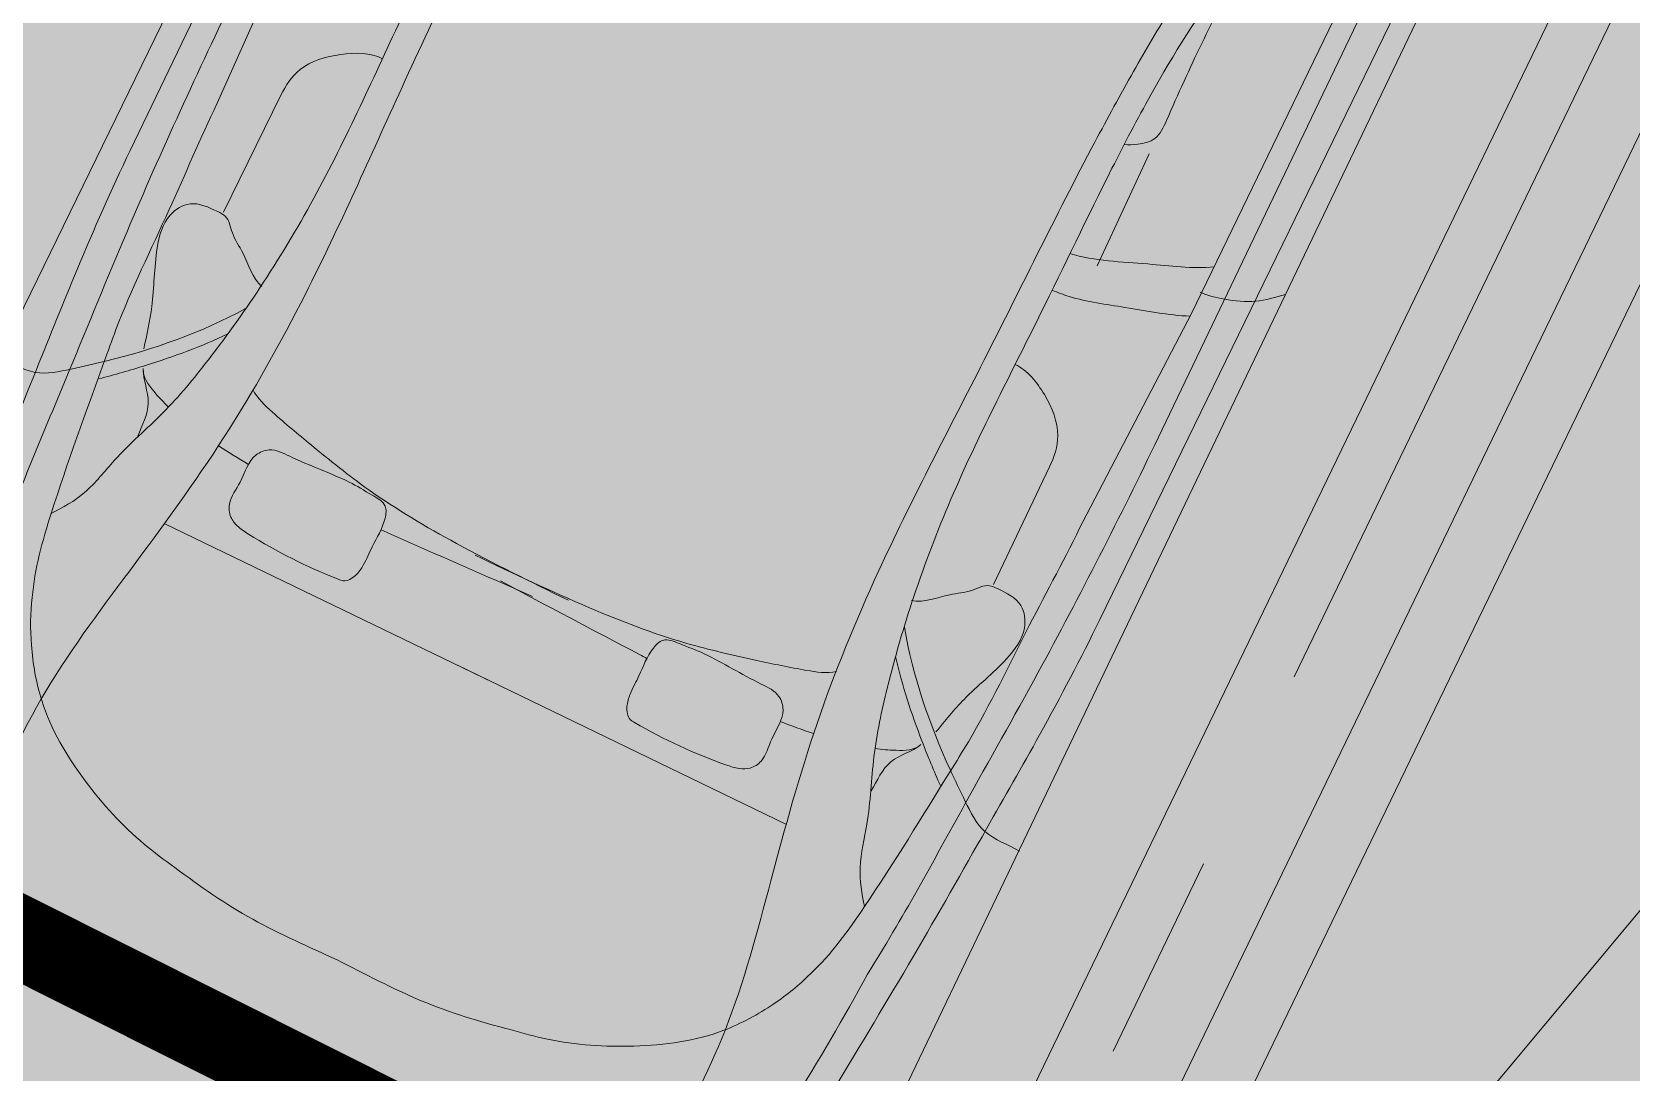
# Model space of a CAD drawing. Header units: metres. Extents: x -466 to 1322, y -1072 to 50.
# Drawn here: x 25.925 to 28.367, y -205.928 to -204.34 of the extents above; entities that cross this region are included whole.
import ezdxf

# ---------------------------------------------------------------- set-up
doc = ezdxf.new("R2010")
doc.units = ezdxf.units.M
doc.linetypes.add('CENTER2', pattern=[28.575000000000003, 19.05, -3.175, 3.175, -3.175])
doc.linetypes.add('OCULTA2', pattern=[0.30000000000000004, 0.2, -0.1])
for name, color, linetype, lineweight in [('A - PISO', 1, 'Continuous', 0), ('A-EJES', 61, 'CENTER2', 0), ('A-MUEBLES', 5, 'Continuous', 0), ('A-MURO INT', 4, 'Continuous', 0)]:
    doc.layers.add(name, color=color, linetype=linetype, lineweight=lineweight)
doc.layers.add('Hatch Exterior', color=7, linetype='Continuous', lineweight=0, true_color=0xa99b89)
doc.layers.add('Hatch Interior', color=7, linetype='Continuous', lineweight=0, true_color=0xaf6350)
doc.layers.add('Poligono Fisico', color=3, linetype='Continuous')

msp = doc.modelspace()

# ---------------------------------------------------------------- hatches: boundary and pattern name
at = {"layer": 'A-MURO INT', "transparency": 33554687}
h = msp.add_hatch(color=256, dxfattribs=at)
h.dxf.hatch_style = 1
h.paths.add_polyline_path([(46.5637377919295, -210.7665096859043), (46.50933065474658, -210.879047953752), (46.64437658465505, -210.9443365228437), (46.67770096200047, -210.8754068221342), (46.67755973931577, -210.8753385473854), (46.69864249944629, -210.8317299800544)])
h.paths.add_polyline_path([(46.59638207895648, -210.6989867154384), (46.5637377919295, -210.7665096859043), (46.69878372221689, -210.8317982548449), (46.73142800926161, -210.7642752847219)])
h.paths.add_polyline_path([(46.46133615207879, -210.6336981478121), (46.42869186477202, -210.7012211184772), (46.5637377919295, -210.7665096859043), (46.59638207895648, -210.6989867154384)])
h.paths.add_polyline_path([(46.42869186477196, -210.7012211184772), (46.37428472747223, -210.8137593859337), (46.50933065474658, -210.879047953752), (46.5637377919295, -210.7665096859043)])
h.paths.add_polyline_path([(42.37717278032903, -208.74249579817), (42.24226807281229, -208.6772755040199), (42.18786093522016, -208.7898137727141), (42.32290686341497, -208.8551023409773), (42.35623124076051, -208.7861726402678), (42.35609001978941, -208.7861043663472)])
h.paths.add_polyline_path([(42.40995828802153, -208.6750411028554), (42.27491235943006, -208.6097525344005), (42.24226807281229, -208.6772755040199), (42.37731400138603, -208.7425640721319)])
h.paths.add_polyline_path([(42.27491235943006, -208.6097525344005), (42.13986643083871, -208.5444639659456), (42.10722214394116, -208.6119869357642), (42.24226807281229, -208.6772755040199)])
h.paths.add_polyline_path([(42.24226807281229, -208.6772755040199), (42.10722214394116, -208.6119869357642), (42.05281500623215, -208.7245252040673), (42.18786093522016, -208.7898137727141)])
h.paths.add_polyline_path([(37.95344263984776, -206.5205183534779), (37.81839671125641, -206.455229785023), (37.78575242482384, -206.5227527538798), (37.92079835369503, -206.5880413221355)])
h.paths.add_polyline_path([(37.92079835369503, -206.5880413221355), (37.78575242482384, -206.5227527538798), (37.73134528664986, -206.6352910231446), (37.86639121563792, -206.7005795917914)])
h.paths.add_polyline_path([(37.92079835369503, -206.5880413221355), (37.86639121563792, -206.7005795917914), (38.00143714383267, -206.7658681600547), (38.03476152123397, -206.6969384592296), (38.03462029854933, -206.6968701844808), (38.05570305949823, -206.653261615457)])
h.paths.add_polyline_path([(38.08848856843923, -206.5858069219328), (37.95344263984776, -206.5205183534779), (37.92079835369503, -206.5880413221355), (38.05584428226877, -206.6533298902475)])
h.paths.add_polyline_path([(33.49692699172999, -204.3659956039851), (33.46428270570669, -204.4335185719954), (33.59932863457777, -204.4988071402511), (33.63197292032129, -204.43128417244)])
h.paths.add_polyline_path([(33.59932863457777, -204.4988071402511), (33.46428270570669, -204.4335185719954), (33.40987556712344, -204.5460568421067), (33.54492149611139, -204.6113454107535)])
h.paths.add_polyline_path([(33.73423334038091, -204.5640274335726), (33.59932863457777, -204.4988071402511), (33.54492149611144, -204.6113454107535), (33.67996742430626, -204.6766339790167), (33.71329180169175, -204.6077042782247), (33.71315057900694, -204.6076360034756)])
h.paths.add_polyline_path([(33.63197292032135, -204.43128417244), (33.59932863457777, -204.4988071402511), (33.73437456315162, -204.5640957083631), (33.76701884891281, -204.4965727408949)])
h.paths.add_polyline_path([(29.44554912944221, -202.4073385597408), (29.40053381991174, -202.3855757035892), (29.31348239570184, -202.5656369419028), (29.35849770483566, -202.5873997978626), (29.39182208212509, -202.5184700972691), (29.39168085944061, -202.5184018225202), (29.41251763652122, -202.4753020580372)])
h.paths.add_polyline_path([(29.40053381968903, -202.3855757040499), (29.31050320052765, -202.3420499919544), (29.22345177664096, -202.5221112295994), (29.31348239570184, -202.5656369419028)])
h.paths.add_polyline_path([(29.31050320052759, -202.3420499919544), (29.17545727178549, -202.2767614238112), (29.08840584717922, -202.4568226619322), (29.1334211571567, -202.4785855181717), (29.22345177638692, -202.5221112301249)])
h.paths.add_polyline_path([(29.22345177638692, -202.5221112301249), (29.1334211571567, -202.4785855181717), (27.00066126381063, -206.8900858572747), (27.0906918829312, -206.9336115694546)])
h.paths.add_polyline_path([(29.31348239570184, -202.5656369419028), (29.22345177664096, -202.5221112295994), (27.0906918829312, -206.9336115694546), (27.22573781139295, -206.9989001376186), (27.31278923564435, -206.8188388993251), (27.26777392559171, -206.7970760447067)])
h.paths.add_polyline_path([(29.17545727178549, -202.2767614238112), (24.89900285170143, -200.2092900944824), (22.67919153362408, -204.8008516729776), (22.85925277193763, -204.8879030971875), (24.99201266581395, -200.4764027569877), (29.08840584717922, -202.4568226619322)])
h.paths.add_polyline_path([(27.08771268737388, -206.7100246202986), (27.04269737784341, -206.688261764147), (26.95564595323685, -206.8683230022687), (27.00066126316403, -206.8900858586121)])
h.paths.add_polyline_path([(22.76624295792976, -204.6207904344658), (22.72122764839929, -204.5990275783142), (22.63417622379274, -204.7790888164359), (22.67919153371992, -204.8008516727793)])
h.paths.add_polyline_path([(22.99131950558211, -204.729604715224), (22.94630419605164, -204.7078418590725), (22.85925277184168, -204.887903097386), (22.90426808097556, -204.9096659533459)])
at = {"layer": 'Hatch Exterior', "transparency": 33554687}
h = msp.add_hatch(color=256, dxfattribs=at)
h.dxf.hatch_style = 1
h.paths.add_polyline_path([(9.711806740487152, -198.5317105458091), (27.180722501615, -206.9771372831333), (29.40053381945588, -202.3855757039371), (51.052897728788, -212.85350946576), (52.92450335605661, -208.9821928498072), (26.32829967416303, -196.1241372734626), (45.64313203111518, -181.7275093218762), (47.49256546267225, -186.1551009685443), (48.75830356946491, -189.1885665303103), (52.20977177116248, -197.4550781457826), (57.23926338636568, -199.3681176041215), (59.56784542232775, -194.4797625943925), (53.76873235850864, -196.7828426917451), (53.69043695055387, -196.7490588357102), (51.88993718448857, -192.1491172302469), (57.72234076340419, -189.8328160165443), (59.56784542232782, -194.4797625943922), (60.68283698259165, -192.1396472481201), (50.46445129237152, -166.4099411838768), (48.88703951903113, -167.5856909912741), (57.00695716267732, -188.0314933489626), (51.15180446686225, -190.3568292222751), (45.60585320854988, -176.3922265884589), (17.73820133661558, -197.1638392230323), (15.52700847359916, -194.1972542971378)])
h.paths.add_polyline_path([(14.61965897385549, -194.8735621690553), (9.711806740487143, -198.5317105458091), (9.914802194550983, -198.629849620881), (14.7391829123969, -195.0339181109957)])
h.paths.add_polyline_path([(22.85925277193768, -204.8879030971875), (24.99201266581394, -200.4764027569877), (29.1334211571567, -202.4785855181717), (27.00066126381063, -206.8900858572747), (26.95990917280475, -206.8595047599238), (27.0426973776997, -206.6882617644442), (27.26777392559173, -206.7970760447067), (29.40053381968902, -202.3855757040499), (24.89900285170143, -200.2092900944824), (22.67919153362408, -204.8008516729776)], flags=17)
edge = h.paths.add_edge_path(flags=16)
edge.add_arc((19.71981130548345, -199.9897411907734), 0.7000000000008382, 36.69961023291148, 118.5177920509789, ccw=False)
edge.add_line((20.28105710227493, -199.5714074058778), (21.64408260876736, -198.5554539282759))
edge.add_arc((19.71981130548384, -199.9897411907725), 2.400000000000081, -235.67933478540283, 36.69961023288391, ccw=False)
edge.add_line((18.36663378675976, -198.0075932137486), (19.38560916013375, -199.3746729620013))
at = {"layer": 'Hatch Interior', "transparency": 33554687}
h = msp.add_hatch(color=256, dxfattribs=at)
h.dxf.hatch_style = 1
h.paths.add_polyline_path([(8.290838562040534, -197.844737020306), (48.88703951903113, -167.5856909912741), (57.00695716267731, -188.0314933489626), (51.15180446686225, -190.3568292222751), (45.60585320854989, -176.3922265884589), (17.73820133661536, -197.1638392230325), (15.52700847359915, -194.1972542971378), (9.711806740487134, -198.5317105458091)])
h.paths.add_polyline_path([(29.40053381991163, -202.3855757035892), (27.18072250138172, -206.9771372830205), (48.83308640019141, -217.445071040202), (51.052897728788, -212.85350946576)])
h.paths.add_polyline_path([(51.89028429824884, -192.1492806185065), (57.71104213023307, -189.8373032001323), (59.56784542232785, -194.4797625943922), (53.76873235850866, -196.7828426917451), (53.69043695055387, -196.7490588357102)])
h.paths.add_polyline_path([(18.14652137060395, -194.3650404182154), (16.54296195120131, -195.5602798036298), (15.52700847359915, -194.1972542971378), (15.36665253165893, -194.3167782356791), (17.45832145613394, -197.1230072196336), (13.26422718660297, -200.2491443595668), (13.46722264066651, -200.3472834346385), (17.73820133661559, -197.1638392230323), (16.66248588974273, -195.72063574557), (18.26604530914528, -194.5253963601556), (19.34176075601818, -195.9685998376181), (21.46647698751741, -194.3849076530062), (21.34695304897596, -194.2245517110659), (19.22223681747676, -195.8082438956778), (17.2500918315431, -193.1623708536636), (20.17658777274369, -190.9810589763445), (22.26825669721867, -193.787287960299), (22.34843466818879, -193.7275259910284), (20.2567657437138, -190.9212970070737), (23.10308371236218, -188.7997470969015), (25.0752286982958, -191.4456201389157), (23.03246372470147, -192.9719294349745), (23.15198766324255, -193.1322853769143), (29.32293201950031, -188.5289696851821), (29.20340808095898, -188.3686137432421), (25.235584640236, -191.3260962003742), (23.14391571576095, -188.5198672164199), (17.13056789300177, -193.0020149117233)])
h.paths.add_polyline_path([(46.60465094843698, -178.8905422447118), (51.65518320362781, -175.12604495739), (51.73174081229558, -175.3184265599265), (46.84723341932667, -178.9591744759561), (48.16450678083714, -182.289827046493), (53.64790375000416, -180.1121315460612), (53.72202308175787, -180.2978906057665), (48.23862611259091, -182.4755861061983), (51.27082282992947, -190.0943667811914), (56.75421979909652, -187.9166712807596), (56.56270864681196, -187.4547410137689), (56.74858651013591, -187.3809208273285), (57.00695716267731, -188.0314933489626), (51.15180446686225, -190.3568292222751), (43.73311255921473, -171.6767002875602), (28.48208863429505, -183.0443017885696), (27.95905207974147, -183.4341556863733), (8.493834016104614, -197.9428760953779), (8.290838562040534, -197.844737020306), (48.88703951903113, -167.5856909912741), (49.15532743095343, -168.2612349884982), (48.96944956762945, -168.3350551749386), (48.79743456835988, -167.9019245901259), (43.89915590377686, -171.5529371499395), (45.60918430721281, -176.3897436992872)], flags=16)
h.paths.add_polyline_path([(53.69043695055387, -196.7490588357102), (53.76873235850866, -196.7828426917451), (59.56784542232774, -194.4797625943922), (58.53020938077526, -191.8686613040213), (55.55672857125381, -193.0495598995315), (55.63054875769421, -193.2354377628556), (58.6045945719865, -192.0543147793693), (59.49402523588734, -194.2938847310681), (55.66029430372132, -195.8164260768415), (55.5208859062283, -195.8717912166717), (53.82475040339654, -196.5454004179403), (52.93531973949584, -194.3058304662413)], flags=17)
h.paths.add_polyline_path([(55.07852173827632, -190.8841113377052), (55.19964738517774, -190.8382814876554), (55.2481604406355, -190.8154206706872)], flags=16)
h.paths.add_polyline_path([(57.51408216716572, -189.9168684323608), (57.72234076340408, -189.8328160165445), (57.16470717343202, -190.0542765758655)])
h.paths.add_polyline_path([(52.41363575934184, -191.9414578799175), (51.89028429672493, -192.1492806143217), (51.89028429824884, -192.1492806185065)], flags=16)

# ---------------------------------------------------------------- linework, layer by layer
at = {"layer": 'A - PISO'}
msp.add_lwpolyline([(29.45856009001199, -202.4969337627035), (31.70932556871884, -203.5850765657683), (29.53303996258938, -208.086607523182), (27.28227448388253, -206.9984647201172)], close=True, dxfattribs=at)
msp.add_lwpolyline([(27.28227448388253, -206.9984647201172), (30.58394282936547, -203.0410051642359), (29.53303996258938, -208.086607523182)], dxfattribs=at)
at = {"layer": 'A-EJES', "ltscale": 0.1}
msp.add_line((31.16906189634329, -198.4644257768555), (25.27845153038766, -210.6488398349084), dxfattribs=at)
at = {"layer": 'A-MUEBLES', "color": 5}
for p, q in [((26.59489282769289, -203.3617660373209), (25.67301749923598, -205.2517197594443)), ((26.63098890669045, -203.3631367572373), (26.07506493972897, -204.5214840970302)), ((28.07235942383943, -203.9916333578337), (27.69586069419665, -204.770400943755)), ((28.08325059714105, -204.0451390838386), (27.64547476357433, -204.9591032972605)), ((28.11841107955343, -204.0822377684367), (27.55586601093893, -205.2373841065364)), ((26.35410231140571, -204.1217217540443), (26.20807841302184, -204.4491089506987)), ((28.14190471707985, -204.1096759678651), (27.23327154234079, -206.0060316694012)), ((26.21767954065706, -204.6153750197873), (26.30548616464267, -204.4367683309033)), ((27.63131055606368, -204.5265366504332), (27.55155021428294, -204.6975498261622)), ((27.69586069419665, -204.770400943755), (27.52997354044197, -205.0881851593033)), ((27.39370265603372, -205.1839287410442), (27.47914505069576, -205.0041790547461)), ((26.12708675596804, -205.0907859219492), (26.62958356811333, -205.3337504840786)), ((27.07737657597215, -205.5502078553886), (26.57485609991943, -205.3072922407925))]:
    msp.add_line(p, q, dxfattribs=at)
for points, knots in [([(25.95458348916594, -205.0754953067835), (25.97251336138805, -205.066541790625), (26.01030271050183, -205.0452116702522), (26.05713792404055, -204.9831975060138), (26.12810462330117, -204.9233868197964), (26.203702381791, -204.8315423168788), (26.28310368427776, -204.7196879835758), (26.3884582673719, -204.5421504848168), (26.48566148424885, -204.3220378878182), (26.58752737349874, -204.1161494595628), (26.66730640522064, -203.9372248413015), (26.73499369760907, -203.7482583074366), (26.77317081252454, -203.4677255509284), (26.81431316807959, -203.2608043848313), (26.83810300588874, -203.1385344296025)], [0, 0, 0, 0, 0.0597496792244547, 0.1269278264630773, 0.2300341216699886, 0.3366745036381952, 0.482224884262596, 0.6413237121885881, 0.9549056111732628, 1.203173400679397, 1.330375148798978, 1.542773415638618, 1.802260924455368, 2.175545030306999, 2.175545030306999, 2.175545030306999, 2.175545030306999]), ([(26.78679028499374, -203.6716666088678), (26.78204554254239, -203.6956697787828), (26.7650653236426, -203.7563891850803), (26.74167359271036, -203.8548742157209), (26.69834123240338, -203.9643539805832), (26.617355057704, -204.155275847917), (26.49341000213059, -204.4126983071321), (26.3617106122955, -204.7134301367023), (26.22322980749311, -204.9612716056463), (26.07719588599934, -205.1601116967138), (25.9357165073589, -205.3475931138682), (25.83923992069367, -205.5672852521539), (25.76429276915218, -205.7169177129185), (25.72888058874781, -205.8069934918424), (25.7257375723774, -205.814341672781)], [0, 0, 0, 0, 0.0733252372542219, 0.1888964821516918, 0.3030393003446223, 0.4258209451540914, 0.8112424228585595, 1.159737155419859, 1.410579568502876, 1.66062269032882, 1.899626526969706, 2.111450368672791, 2.377727443740244, 2.401703019596873, 2.401703019596873, 2.401703019596873, 2.401703019596873]), ([(27.19650248636816, -205.6759066916675), (27.19238333182267, -205.6562934732847), (27.18562931510957, -205.6134286602114), (27.20514216933685, -205.5382053771582), (27.20793996758124, -205.4454381258531), (27.23296724619212, -205.3291450945476), (27.27131442580611, -205.1974429589122), (27.34501978390239, -205.0046044984526), (27.45715533032921, -204.7917110040564), (27.55524698070059, -204.5839979028576), (27.64592450339097, -204.4103422095993), (27.75198237944443, -204.2399261088372), (27.9481322370807, -204.0357659929321), (28.08474881162141, -203.8750022720233), (28.16579943843163, -203.7804153055408)], [0, 0, 0, 0, 0.0597496792244696, 0.1269278264630922, 0.2300341216700034, 0.3366745036382101, 0.4822248842626108, 0.6413237121886031, 0.9549056111732775, 1.203173400679412, 1.330375148798993, 1.542773415638637, 1.802260924455379, 2.175545030307009, 2.175545030307009, 2.175545030307009, 2.175545030307009]), ([(27.77983855376635, -204.1517603087416), (27.7639735360126, -204.1703873310096), (27.7269324104746, -204.2214082007972), (27.66427546226993, -204.3009102836504), (27.60538679232906, -204.402869279902), (27.50605643277038, -204.5849225676743), (27.38128947408995, -204.841947674096), (27.2273959264308, -205.1319496371725), (27.11916606099624, -205.394416060273), (27.05403127366975, -205.6323672055162), (26.99496977475417, -205.85969392129), (26.88271244234164, -206.0717567863057), (26.81199095080859, -206.2234321616113), (26.76339051103042, -206.3071320165877), (26.75958366112479, -206.3141592641862)], [0, 0, 0, 0, 0.0733252372542277, 0.1888964821516976, 0.3030393003446282, 0.4258209451540972, 0.8112424228585652, 1.159737155419864, 1.410579568502881, 1.660622690328821, 1.899626526969711, 2.111450368672796, 2.377727443740248, 2.40170301959688, 2.40170301959688, 2.40170301959688, 2.40170301959688]), ([(27.76483747371691, -204.2415992030053), (27.74998876632145, -204.281593721925), (27.70973513498819, -204.3587564925076), (27.67156784228439, -204.4436744573204), (27.64444976589306, -204.5053535561206), (27.61611995023173, -204.5122865494891), (27.59980394254029, -204.5127164823805), (27.59291661822658, -204.5123334293733)], [0, 0, 0, 0, 3.267855579229086, 6.568707710326668, 7.399662597450546, 8.099385109362208, 8.621704537030322, 8.621704537030322, 8.621704537030322, 8.621704537030322]), ([(26.23750556260626, -204.2784141865118), (26.17890717934068, -204.3997653968438), (26.09043458779672, -204.5916222092624), (25.97409161672704, -204.8798873103337), (25.90413117587968, -205.0417157531065), (25.87105615781792, -205.1358420864406)], [0, 0, 0, 0, 0.4042758708687236, 0.6333827053716093, 0.9326252492799204, 0.9326252492799204, 0.9326252492799204, 0.9326252492799204]), ([(26.30548616464267, -204.4367683309033), (26.31261668211425, -204.4221986826647), (26.33491533320688, -204.3885319660108), (26.39527969822387, -204.3718936786988), (26.4415896642671, -204.3714010569779), (26.46069793593915, -204.3811815002139)], [0, 0, 0, 0, 0.0486628044890089, 0.1144515357807728, 0.1777720529766111, 0.1777720529766111, 0.1777720529766111, 0.1777720529766111]), ([(26.20807841302184, -204.4491089506987), (26.18238431129282, -204.5027019389222), (26.13339954951175, -204.6190697453601), (26.06952520536731, -204.7484045718388), (26.01371199227418, -204.9048614570754), (25.96416715453188, -205.0383911381723), (25.92891901515299, -205.1600677080942), (25.92566960213298, -205.203872887643)], [0, 0, 0, 0, 0.1783018395644093, 0.3787173180837171, 0.4319539900038824, 0.6762373846942376, 0.8077183839674132, 0.8077183839674132, 0.8077183839674132, 0.8077183839674132]), ([(26.07506493972903, -204.5214840970302), (26.04634895509383, -204.5812325062934), (25.99756849018047, -204.6921594953617), (25.92484871894845, -204.8739812118679), (25.8463729178265, -205.0668520258168), (25.77226655171035, -205.2675492194014), (25.70801295146725, -205.4362087704283), (25.65908888185987, -205.5634361616117), (25.65046332512219, -205.6700405030401), (25.6735617755067, -205.7570104783504), (25.7217298360618, -205.8122524982302), (25.83595948663742, -205.9132034947252), (26.00193068617142, -206.0157320039843), (26.1564561084644, -206.0967525765884), (26.21359285120252, -206.1243755946052)], [0, 0, 0, 0, 0.1988726091716806, 0.3633234716248912, 0.5874330694113393, 0.82354282576735, 1.004621626958276, 1.129815595371054, 1.230113392129421, 1.320655318308763, 1.388576818410275, 1.443333795648521, 1.771447374465947, 1.958652423546714, 1.958652423546714, 1.958652423546714, 1.958652423546714]), ([(26.09598727574354, -204.824158075683), (26.10051105452482, -204.8027736460708), (26.11215414624348, -204.7519618171298), (26.11147963139757, -204.6824286343021), (26.12694342456001, -204.6219540478255), (26.16920575058901, -204.5954881644002), (26.19941245153063, -204.6100545216214), (26.22586936204897, -204.6228036153716), (26.2298876686238, -204.6507473298661), (26.25310837019606, -204.6829846602041), (26.26116031319378, -204.7161029309632), (26.27617734435029, -204.7289713996495)], [0, 0, 0, 0, 0.0655106110286619, 0.1550444933116998, 0.2094604468012587, 0.2438603758896068, 0.287164043053866, 0.3001387958512756, 0.3275983764634165, 0.3616950851823711, 0.4200969111909127, 0.4200969111909127, 0.4200969111909127, 0.4200969111909127]), ([(27.73054698522344, -204.6990643918948), (27.69693951059799, -204.7022422058344), (27.62319890517318, -204.6918197506375), (27.548409195153, -204.6902691180749), (27.51002576506335, -204.6785785807249)], [0, 0, 0, 0, 0.1000351432272048, 0.2184418270067335, 0.2184418270067335, 0.2184418270067335, 0.2184418270067335]), ([(27.69383128247921, -204.7742886167669), (27.66038430346208, -204.7728617553773), (27.5990288625627, -204.7605623703312), (27.5272468441446, -204.7513696345109), (27.49157347114692, -204.7382266321802), (27.48305185703089, -204.7347167584367)], [0, 0, 0, 0, 2.528586248964196, 4.711884567960642, 5.408214832071729, 5.408214832071729, 5.408214832071729, 5.408214832071729]), ([(27.83926995528492, -204.7412874607844), (27.82426169852221, -204.7453741624875), (27.79253499017005, -204.7548092422564), (27.74938555073919, -204.749464761107), (27.72059106064108, -204.7432142147923), (27.70905790850043, -204.7374802500935)], [1.808085697733259, 1.808085697733259, 1.808085697733259, 1.808085697733259, 2.918873689789895, 4.131288299117762, 5.101509953527924, 5.101509953527924, 5.101509953527924, 5.101509953527924]), ([(25.87395448662227, -204.8372371458863), (25.89284419409358, -204.8445308703758), (25.92715504623698, -204.8677112730068), (25.9852171292207, -204.8549550909629), (26.09367219840101, -204.8311026656736), (26.18464019336045, -204.7992303437459), (26.25125229603071, -204.7627003367247)], [0, 0, 0, 0, 0.0597371309309427, 0.1139981092812043, 0.16724982564412, 0.3938869404053806, 0.3938869404053806, 0.3938869404053806, 0.3938869404053806]), ([(26.02739024747518, -204.8697886787011), (26.05130657657793, -204.8639066907626), (26.11777593812189, -204.8444336131556), (26.18418794825755, -204.8207759474319), (26.22450178493744, -204.801124454722)], [0, 0, 0, 0, 1.868162235854925, 5.271297061468863, 5.271297061468863, 5.271297061468863, 5.271297061468863]), ([(26.08690729382232, -204.9575702090669), (26.09328202050358, -204.9408954351586), (26.1118591190741, -204.9072366575015), (26.09448782908902, -204.8717401679241), (26.09524497462547, -204.8542079690162)], [0, 0, 0, 0, 0.0535488393513828, 0.1060572826804765, 0.1060572826804765, 0.1060572826804765, 0.1060572826804765]), ([(26.09524497462547, -204.8542079690162), (26.09406145395553, -204.8670233065689), (26.10979046575983, -204.8882585192632), (26.12621130593641, -204.9057601487507), (26.13369402060113, -204.9130342761912)], [0, 0, 0, 0, 0.9839494697451352, 1.771691469558102, 1.771691469558102, 1.771691469558102, 1.771691469558102]), ([(27.47914505069576, -205.0041790547461), (27.4861349297496, -204.989541414225), (27.4986707766829, -204.9511548255191), (27.47421823433905, -204.8935114187714), (27.44584108181988, -204.8569109700584), (27.42630766641287, -204.8480099140133)], [0, 0, 0, 0, 0.0486628044890089, 0.1144515357807728, 0.1777720529766111, 0.1777720529766111, 0.1777720529766111, 0.1777720529766111]), ([(26.26248550623575, -204.8862687983083), (26.26928616006916, -204.8998544004546), (26.3003779943374, -204.9285577501087), (26.35975982525133, -204.9781238279156), (26.44999395494466, -205.0506472899406), (26.58249856362335, -205.1287261768268), (26.68690004555395, -205.1799764099749), (26.74430918799197, -205.2081583081663)], [0, 0, 0, 0, 0.0451008666909574, 0.1211996377693434, 0.2308504683599782, 0.3852629872589151, 0.5739041655320511, 0.5739041655320511, 0.5739041655320511, 0.5739041655320511]), ([(27.64547476357433, -204.9591032972605), (27.58676385792501, -205.0804001081344), (27.49135058649887, -205.268901417312), (27.33768967027692, -205.5391249881545), (27.25431257118055, -205.6944670865055), (27.20108597565815, -205.7788510481084)], [0, 0, 0, 0, 0.4042758708687236, 0.6333827053716093, 0.9326252492799204, 0.9326252492799204, 0.9326252492799204, 0.9326252492799204]), ([(26.40938985077622, -205.0275532110477), (26.37981372541645, -205.0132544987914), (26.33976146879587, -204.9992305022279), (26.29140386209741, -204.9744103955336), (26.25661898529307, -204.9886314695427), (26.24766735558586, -205.0261362647955), (26.22455618276081, -205.0543008221889), (26.22685151244553, -205.0806582226803), (26.23914300632771, -205.0962042273782), (26.29297074536271, -205.1310925368757), (26.34651899379605, -205.1579486349233), (26.40462999872898, -205.1806474170953), (26.42060558900943, -205.1708641622106), (26.43374515339235, -205.1516688760864), (26.44617026452687, -205.1206333216605), (26.46366801967031, -205.0941573087698), (26.46791292704233, -205.0603040849574), (26.43910487611424, -205.0447302336383), (26.42163030020907, -205.0334709119704), (26.40938985077622, -205.0275532110477)], [0, 0, 0, 0, 0.0969043689622777, 0.1295913136837415, 0.1506192016667824, 0.1985920999828246, 0.2360697609794394, 0.2557908343947352, 0.2719711052766363, 0.2929881684951781, 0.4440600480961141, 0.4519132292376215, 0.4720917590281939, 0.4918598831397517, 0.5228758441971435, 0.5707095673769943, 0.5892096294802852, 0.6145758953842236, 0.6546809806066651, 0.6546809806066651, 0.6546809806066651, 0.6546809806066651]), ([(26.45807612513619, -205.1003918205145), (26.4619147613958, -205.1021051950661), (26.53883011284717, -205.1363769942113), (26.61615461471894, -205.1701212394528), (26.689618667079, -205.2021807928834)], [11.23543771046957, 11.23543771046957, 11.23543771046957, 11.23543771046957, 11.55253557812523, 17.58688320597257, 17.58688320597257, 17.58688320597257, 17.58688320597257]), ([(27.52997354044197, -205.0881851593033), (27.50392981220546, -205.1416091190024), (27.44315350239231, -205.2522762479405), (27.381462514725, -205.3826666280333), (27.29350838478649, -205.5235848409102), (27.21962967446285, -205.6453502006875), (27.14616088062945, -205.7485488214647), (27.11384769368493, -205.7783029873876)], [0, 0, 0, 0, 0.1783018395644093, 0.3787173180837171, 0.4319539900038824, 0.6762373846942343, 0.8077183839674164, 0.8077183839674164, 0.8077183839674164, 0.8077183839674164]), ([(27.15356615160874, -205.3170657871112), (27.138694813364, -205.3201739661679), (27.09688794016887, -205.3136341043057), (27.0211593473536, -205.2978804335571), (26.90827593925377, -205.2722057985764), (26.76478428236373, -205.2168530362114), (26.65977395079034, -205.1668621761478), (26.60203000912134, -205.1393727923489)], [0, 0, 0, 0, 0.0451008666909574, 0.1211996377693709, 0.2308504683600057, 0.3852629872589144, 0.5739041655320789, 0.5739041655320789, 0.5739041655320789, 0.5739041655320789]), ([(26.86426983411701, -205.2967680156526), (26.86054282568296, -205.2948237448843), (26.78591069508667, -205.255829224908), (26.71143789963514, -205.2161863766974), (26.64068318137606, -205.1785227098626)], [11.23543771046957, 11.23543771046957, 11.23543771046957, 11.23543771046957, 11.55253557812523, 17.58688320597257, 17.58688320597257, 17.58688320597257, 17.58688320597257]), ([(25.92566960213298, -205.203872887643), (25.92222516072297, -205.2276864650466), (25.92273602960182, -205.2809499274331), (25.93891637702637, -205.3797422568646), (26.00126487697923, -205.4848006688692), (26.07616075773075, -205.5666027752072), (26.12743867289697, -205.6049042963136), (26.1435863564617, -205.6160990398321)], [0, 0, 0, 0, 0.0720749284582366, 0.1581283585743163, 0.2958089224999647, 0.42624559883843, 0.48422916127338, 0.48422916127338, 0.48422916127338, 0.48422916127338]), ([(27.30565661202593, -205.4089782153906), (27.31960648719587, -205.3921508749277), (27.35219765636617, -205.3514664892593), (27.40711179622377, -205.3088078942508), (27.44490290506167, -205.2591275500358), (27.43939575960667, -205.2095672984649), (27.40921822097374, -205.1949406205604), (27.38279392920191, -205.1821240566687), (27.35839783950149, -205.196330702114), (27.31871006189488, -205.1981546422151), (27.28775321894034, -205.212413938074), (27.26834070693582, -205.2086372876047)], [0, 0, 0, 0, 0.0655106110286619, 0.1550444933116998, 0.2094604468012587, 0.2438603758895908, 0.2871640430538779, 0.3001387958512876, 0.3275983764634284, 0.3616950851823831, 0.4200969111909246, 0.4200969111909246, 0.4200969111909246, 0.4200969111909246]), ([(27.55586601093893, -205.2373841065364), (27.52687499745684, -205.2969995518533), (27.47023592667887, -205.4041272621917), (27.37290333885193, -205.5740498006267), (27.27048633335869, -205.7553461304872), (27.1592216974409, -205.9380789896168), (27.06694632539444, -206.0931912876804), (26.99762134409764, -206.2105557653658), (26.91942974625897, -206.2835280879813), (26.8369223182429, -206.3194424213009), (26.76371022351594, -206.3160026533233), (26.61364364450213, -206.2891784361489), (26.43020391818629, -206.2227826449052), (26.27072959394064, -206.151998612622), (26.21359285120252, -206.1243755946052)], [0, 0, 0, 0, 0.1988726091716806, 0.3633234716248912, 0.5874330694113393, 0.82354282576735, 1.004621626958276, 1.129815595371054, 1.230113392129421, 1.320655318308743, 1.388576818410281, 1.4433337956485, 1.771447374465954, 1.958652423546722, 1.958652423546722, 1.958652423546722, 1.958652423546722]), ([(27.43331127601186, -205.5911152744559), (27.41586252586785, -205.580841006419), (27.37638480844356, -205.5683479896541), (27.35031969928855, -205.5149201341337), (27.30165183321554, -205.4151059115252), (27.27013066073488, -205.3240156447703), (27.25738735785507, -205.2491209061914)], [0, 0, 0, 0, 0.0597371309309143, 0.113998109281176, 0.1672498256441137, 0.3938869404053549, 0.3938869404053549, 0.3938869404053549, 0.3938869404053549]), ([(26.9515947566523, -205.2896846376234), (26.98117088201201, -205.3039833498797), (27.01703845569403, -205.3266631404031), (27.06652573138825, -205.3491465868981), (27.0769852312784, -205.3852412604983), (27.05315150140837, -205.4155512367743), (27.04543251750277, -205.4511572178726), (27.02334981387816, -205.4657289473398), (27.00353167623666, -205.465751404709), (26.94275614163814, -205.4452342405891), (26.88844927930046, -205.4199472950315), (26.83456668811664, -205.3885022640452), (26.83231163352866, -205.3699053210235), (26.83919452688946, -205.3476852188512), (26.85580073485465, -205.3186710346952), (26.86568286448187, -205.2885132130286), (26.88957810749838, -205.2641600333127), (26.91967654385002, -205.2770647910543), (26.93935430721945, -205.2837669367007), (26.9515947566523, -205.2896846376234)], [0, 0, 0, 0, 0.0969043689623061, 0.1295913136837699, 0.1506192016667916, 0.1985920999828339, 0.2360697609794486, 0.2557908343947444, 0.2719711052766455, 0.2929881684951873, 0.444060048096095, 0.4519132292376304, 0.4720917590281846, 0.4918598831397479, 0.5228758441971398, 0.5707095673769906, 0.5892096294802815, 0.6145758953842198, 0.6546809806066612, 0.6546809806066612, 0.6546809806066612, 0.6546809806066612]), ([(27.31250035281721, -205.4910810011595), (27.30225574822146, -205.468683754531), (27.27623308580121, -205.4044949874756), (27.25352562905772, -205.3377521103575), (27.24388805707628, -205.2939513820543)], [0, 0, 0, 0, 1.868162235854925, 5.271297061468863, 5.271297061468863, 5.271297061468863, 5.271297061468863]), ([(27.20673720510831, -205.4989570703556), (27.21584635649236, -205.4836042665002), (27.23068744689118, -205.4481392987086), (27.26929643926212, -205.4397067311195), (27.2825666733587, -205.4282240417594)], [0, 0, 0, 0, 0.0535488393513828, 0.1060572826804765, 0.1060572826804765, 0.1060572826804765, 0.1060572826804765]), ([(27.2825666733587, -205.4282240417594), (27.27325800465445, -205.4371112395586), (27.24684601676256, -205.4379731943795), (27.22293045133966, -205.4359740052132), (27.2125819714675, -205.4346275605951)], [0, 0, 0, 0, 0.9839494697451352, 1.771691469558102, 1.771691469558102, 1.771691469558102, 1.771691469558102]), ([(26.1435863564617, -205.6160990398321), (26.18137687195951, -205.6449693805821), (26.26031812649722, -205.699151004131), (26.34789574216967, -205.7371840310311), (26.3910671743011, -205.7572794020266)], [0, 0, 0, 0, 0.1403789788327773, 0.2808467879668997, 0.2808467879668997, 0.2808467879668997, 0.2808467879668997]), ([(26.65542531849968, -205.8635499128175), (26.60932700197407, -205.8518638163723), (26.51783266397462, -205.8236475779195), (26.4336303900298, -205.7786328362836), (26.3910671743011, -205.7572794020266)], [0, 0, 0, 0, 0.1403789788327773, 0.2808467879668997, 0.2808467879668997, 0.2808467879668997, 0.2808467879668997]), ([(27.11384769368493, -205.7783029873876), (27.09732364495136, -205.7957931691717), (27.05526220363078, -205.828474854661), (26.96778610044737, -205.8771540018304), (26.84672393046571, -205.8935416916815), (26.73609520079123, -205.8856510817259), (26.6742283339575, -205.8692522436254), (26.65542531849968, -205.8635499128175)], [0, 0, 0, 0, 0.0720749284582366, 0.1581283585743163, 0.2958089224999418, 0.4262455988384335, 0.4842291612733835, 0.4842291612733835, 0.4842291612733835, 0.4842291612733835]), ([(27.20108597565815, -205.7788510481084), (27.16540054289612, -205.8458778549889), (27.1004916117372, -205.9519597734118), (27.01636089860955, -206.0947782736239), (26.94526862034979, -206.1939417290489), (26.86573162968301, -206.2672019502502), (26.800489106616, -206.3224943744067), (26.75958366112479, -206.3141592641862)], [0, 0, 0, 0, 0.2277976740491869, 0.3719478040313928, 0.499681422497503, 0.5863441051033816, 0.7096150225740887, 0.7096150225740887, 0.7096150225740887, 0.7096150225740887])]:
    msp.add_open_spline(points, degree=3, knots=knots, dxfattribs=at)
for points in [[(26.20990914222273, -204.9722932521584), (26.22487211115072, -204.9821073143585), (26.24027740420985, -204.9914865838612), (26.25584012608357, -205.0004943933448)], [(27.11880157120373, -205.4117014287178), (27.10181646543037, -205.4060700489695), (27.08489739084655, -205.3998219559908), (27.06817166095982, -205.3932197666895)]]:
    msp.add_open_spline(points, degree=3, dxfattribs=at)
at = {"layer": 'A-MURO INT'}
msp.add_lwpolyline([(22.85925277193763, -204.8879030971875), (24.99201266581395, -200.4764027569877), (29.1334211571567, -202.4785855181717), (27.00066126381063, -206.8900858572747), (27.22573781139295, -206.9989001376186), (27.31278923564435, -206.8188388993251), (27.26777392559171, -206.7970760447067), (29.40053381968903, -202.3855757040499), (24.89900285170143, -200.2092900944824), (22.67919153362408, -204.8008516729776)], close=True, dxfattribs=at)
at = {"layer": 'Poligono Fisico', "color": 5, "linetype": 'OCULTA2', "const_width": 0.125}
msp.add_lwpolyline([(50.8560995875273, -218.2389999397894), (9.060348859427336, -197.2711698646872), (50.46445129237151, -166.4099411838768), (65.81330919044842, -205.0580813218373)], close=True, dxfattribs=at)

doc.saveas('drawing.dxf')
